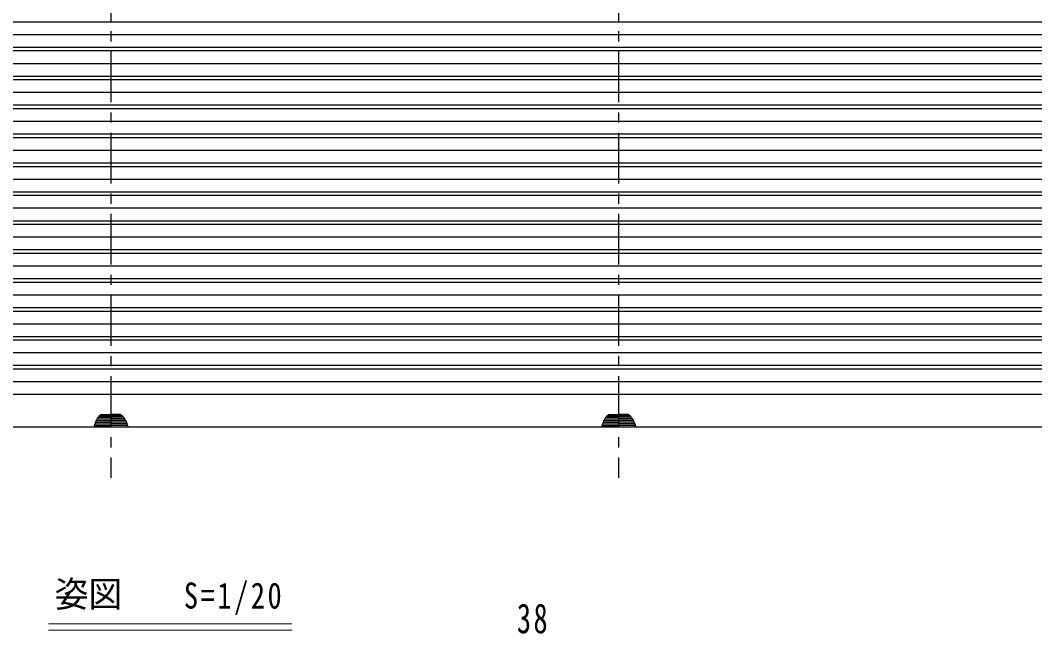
# Model space of a CAD drawing. Units: millimetres at full size, sheet at 1:5, with parts at other scales. Extents: x -1050 to 1050, y -742 to 742.
# Drawn here: x 295.4 to 794.9, y 43.2 to 345.4 of the extents above; entities that cross this region are included whole.
import ezdxf
from ezdxf.enums import TextEntityAlignment as Align

# ---------------------------------------------------------------- set-up
doc = ezdxf.new("R2010")
doc.units = ezdxf.units.MM
doc.header["$LTSCALE"] = 5
doc.linetypes.add('CHAIN1', pattern=[8, 5, -1, 1, -1])
doc.layers.add('0-3_寸法', color=54, linetype='Continuous', lineweight=20)
doc.layers.add('0-9_文字', color=3, linetype='Continuous', lineweight=20)
doc.layers.add('1-6_姿図', color=7, linetype='Continuous')
doc.styles.add('ＭＳ ゴシック', font='')
doc.styles.get('ＭＳ ゴシック').set_extended_font_data('MS Gothic')

msp = doc.modelspace()

# ---------------------------------------------------------------- linework, layer by layer
at = {"layer": '0-9_文字'}
for p, q in [((429.008, 48), (309.255, 48)), ((429.008, 45), (309.255, 45))]:
    msp.add_line(p, q, dxfattribs=at)
at = {"layer": '1-6_姿図', "linetype": 'CHAIN1'}
for p, q in [((340, 570), (340, 120)), ((590, 570), (590, 120))]:
    msp.add_line(p, q, dxfattribs=at)
at = {"layer": '1-6_姿図'}
for p, q in [((868.75, 344.5), (-90, 344.5)), ((868.75, 338.25), (-90, 338.25)), ((868.75, 332), (-90, 332)), ((868.75, 330.25), (-90, 330.25)), ((868.75, 324), (-90, 324)), ((868.75, 317.75), (-90, 317.75)), ((868.75, 316), (-90, 316)), ((868.75, 309.75), (-90, 309.75)), ((868.75, 303.5), (-90, 303.5)), ((868.75, 301.75), (-90, 301.75)), ((868.75, 295.5), (-90, 295.5)), ((868.75, 289.25), (-90, 289.25)), ((868.75, 287.5), (-90, 287.5)), ((868.75, 281.25), (-90, 281.25)), ((868.75, 275), (-90, 275)), ((868.75, 273.25), (-90, 273.25)), ((868.75, 267), (-90, 267)), ((868.75, 260.75), (-90, 260.75)), ((868.75, 259), (-90, 259)), ((868.75, 252.75), (-90, 252.75)), ((868.75, 246.5), (-90, 246.5)), ((868.75, 244.75), (-90, 244.75)), ((868.75, 238.5), (-90, 238.5)), ((868.75, 232.25), (-90, 232.25)), ((868.75, 230.5), (-90, 230.5)), ((868.75, 224.25), (-90, 224.25)), ((868.75, 218), (-90, 218)), ((868.75, 216.25), (-90, 216.25)), ((868.75, 210), (-90, 210)), ((868.75, 203.75), (-90, 203.75)), ((868.75, 202), (-90, 202)), ((868.75, 195.75), (-90, 195.75)), ((868.75, 189.5), (-90, 189.5)), ((868.75, 187.75), (-90, 187.75)), ((868.75, 181.5), (-90, 181.5)), ((868.75, 175.25), (-90, 175.25)), ((868.75, 173.5), (-90, 173.5)), ((868.75, 167.25), (-90, 167.25)), ((868.75, 161), (-90, 161)), ((334.073, 150.1), (334.073, 149.8)), ((334.527, 150.6), (340, 150.6)), ((334.75, 150.75), (334.75, 150.6)), ((335.25, 151.25), (340, 151.25)), ((344.75, 151.25), (340, 151.25)), ((345.473, 150.6), (340, 150.6)), ((345.25, 150.75), (345.25, 150.6)), ((345.927, 150.1), (345.927, 149.8)), ((584.073, 150.1), (584.073, 149.8)), ((584.527, 150.6), (590, 150.6)), ((584.75, 150.75), (584.75, 150.6)), ((585.25, 151.25), (590, 151.25)), ((594.75, 151.25), (590, 151.25)), ((595.473, 150.6), (590, 150.6)), ((595.25, 150.75), (595.25, 150.6)), ((595.927, 150.1), (595.927, 149.8)), ((877.5, 145), (-90, 145)), ((331.75, 145.482), (331.75, 145)), ((331.941, 146.311), (331.941, 145.8)), ((331.941, 145.8), (340, 145.8)), ((332.187, 147.014), (332.187, 146.599)), ((332.187, 146.6), (340, 146.6)), ((332.505, 147.76), (332.505, 147.407)), ((332.505, 147.407), (340, 147.407)), ((332.908, 148.524), (332.908, 148.2)), ((332.908, 148.2), (340, 148.2)), ((333.36, 149.001), (340, 149.001)), ((333.424, 149.302), (333.424, 149.001)), ((333.882, 149.8), (340, 149.8)), ((346.118, 149.8), (340, 149.8)), ((346.64, 149.001), (340, 149.001)), ((347.092, 148.2), (340, 148.2)), ((347.495, 147.407), (340, 147.407)), ((347.813, 146.6), (340, 146.6)), ((348.059, 145.8), (340, 145.8)), ((346.576, 149.302), (346.576, 149.001)), ((347.092, 148.524), (347.092, 148.2)), ((347.495, 147.76), (347.495, 147.407)), ((347.813, 147.014), (347.813, 146.599)), ((348.059, 146.311), (348.059, 145.8)), ((348.25, 145.482), (348.25, 145)), ((581.75, 145.482), (581.75, 145)), ((581.941, 146.311), (581.941, 145.8)), ((581.941, 145.8), (590, 145.8)), ((582.187, 147.014), (582.187, 146.599)), ((582.187, 146.6), (590, 146.6)), ((582.505, 147.76), (582.505, 147.407)), ((582.505, 147.407), (590, 147.407)), ((582.908, 148.524), (582.908, 148.2)), ((582.908, 148.2), (590, 148.2)), ((583.36, 149.001), (590, 149.001)), ((583.424, 149.302), (583.424, 149.001)), ((583.882, 149.8), (590, 149.8)), ((596.118, 149.8), (590, 149.8)), ((596.64, 149.001), (590, 149.001)), ((597.092, 148.2), (590, 148.2)), ((597.495, 147.407), (590, 147.407)), ((597.813, 146.6), (590, 146.6)), ((598.059, 145.8), (590, 145.8)), ((596.576, 149.302), (596.576, 149.001)), ((597.092, 148.524), (597.092, 148.2)), ((597.495, 147.76), (597.495, 147.407)), ((597.813, 147.014), (597.813, 146.599)), ((598.059, 146.311), (598.059, 145.8)), ((598.25, 145.482), (598.25, 145))]:
    msp.add_line(p, q, dxfattribs=at)
for centre, radius, start, end in [((334.584, 150.089), 0.512, 86.56134, 178.79631), ((335.25, 150.75), 0.5, 90, 180), ((344.75, 150.75), 0.5, 0, 90), ((345.416, 150.089), 0.512, 1.20369, 93.43866), ((584.584, 150.089), 0.512, 86.56134, 178.79631), ((585.25, 150.75), 0.5, 90, 180), ((594.75, 150.75), 0.5, 0, 90), ((595.416, 150.089), 0.512, 1.20369, 93.43866), ((332.114, 145.48), 0.364, 118.33625, 179.71056), ((332.244, 146.303), 0.303, 100.92102, 178.46143), ((332.556, 147.04), 0.37, 97.87545, 184.11221), ((332.92, 147.785), 0.415, 91.62275, 183.49063), ((333.373, 148.536), 0.466, 91.64474, 181.439), ((333.912, 149.312), 0.488, 86.57068, 181.25523), ((346.088, 149.312), 0.488, 358.74477, 93.42932), ((346.627, 148.536), 0.466, 358.561, 88.35526), ((347.08, 147.785), 0.415, 356.50937, 88.37725), ((347.444, 147.04), 0.37, 355.88779, 82.12455), ((347.756, 146.303), 0.303, 1.53857, 79.07898), ((347.886, 145.48), 0.364, 0.28944, 61.66375), ((582.114, 145.48), 0.364, 118.33625, 179.71056), ((582.244, 146.303), 0.303, 100.92102, 178.46143), ((582.556, 147.04), 0.37, 97.87545, 184.11221), ((582.92, 147.785), 0.415, 91.62275, 183.49063), ((583.373, 148.536), 0.466, 91.64474, 181.439), ((583.912, 149.312), 0.488, 86.57068, 181.25523), ((596.088, 149.312), 0.488, 358.74477, 93.42932), ((596.627, 148.536), 0.466, 358.561, 88.35526), ((597.08, 147.785), 0.415, 356.50937, 88.37725), ((597.444, 147.04), 0.37, 355.88779, 82.12455), ((597.756, 146.303), 0.303, 1.53857, 79.07898), ((597.886, 145.48), 0.364, 0.28944, 61.66375)]:
    msp.add_arc(centre, radius, start, end, dxfattribs=at)

# ---------------------------------------------------------------- texts
at = {"layer": '0-3_寸法', "insert": (539.895, 43.207), "char_height": 14.66, "attachment_point": 7, "style": 'ＭＳ ゴシック'}
msp.add_mtext('\\T1.17;\\W0.7;38', dxfattribs=at)
at = {"layer": '0-9_文字', "style": 'ＭＳ ゴシック', "width": 0.95}
msp.add_text('姿図', height=12.83, dxfattribs=at).set_placement((312.321, 52.481), align=Align.BOTTOM_LEFT)
at = {"layer": '0-9_文字', "insert": (375.914, 52.481), "char_height": 12.83, "attachment_point": 7, "style": 'ＭＳ ゴシック'}
msp.add_mtext('\\T1.18;\\W0.8;S=1/20', dxfattribs=at)

doc.saveas('drawing.dxf')
